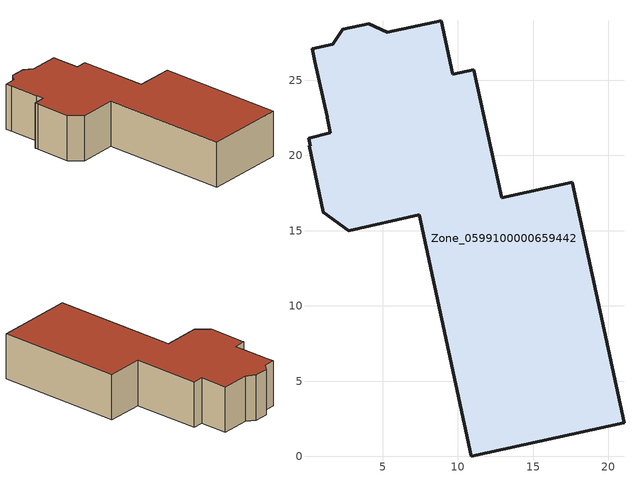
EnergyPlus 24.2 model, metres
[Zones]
Zone_0599100000659442
 floor ground (C_G): 1.52,21.52 1.31,22.49 1.33,22.56 0.49,26.25 0.3,27.1 1.67,27.4 2.33,28.39 4.08,28.74 5.31,28.19 8.88,28.96 9.64,25.4 11.05,25.71 12.89,17.2 17.58,18.21 21.03,2.22 10.89,0 7.41,16.05 2.74,14.98 1.05,16.22 0.1,20.64 0.17,20.65 0.07,21.14 z3.87
 wall outside (C_F): 7.41,16.05 10.89,0 21.03,2.22 17.58,18.21 12.89,17.2 11.05,25.71 9.64,25.4 8.88,28.96 5.31,28.19 4.08,28.74 2.33,28.39 1.67,27.4 0.3,27.1 0.49,26.25 1.33,22.56 1.31,22.49 1.52,21.52 0.07,21.14 0.17,20.65 0.1,20.64 1.05,16.22 2.74,14.98 7.41,16.05 z3.87:9.89
 roof outside (C_R): 0.49,26.25 1.33,22.56 1.31,22.49 1.52,21.52 0.07,21.14 0.17,20.65 0.1,20.64 1.05,16.22 2.74,14.98 7.41,16.05 10.89,0 21.03,2.22 17.58,18.21 12.89,17.2 11.05,25.71 9.64,25.4 8.88,28.96 5.31,28.19 4.08,28.74 2.33,28.39 1.67,27.4 0.3,27.1 z9.89
[BUILDING]
Pand.0599100000659442: North Axis=0; Terrain=City; Loads Convergence Tolerance Value=0.04; Temperature Convergence Tolerance Value=0.4; Solar Distribution=FullExterior; Maximum Number of Warmup Days=25; Minimum Number of Warmup Days=1
[Site:Location]
Rotterdam.The.Hague.AP_ZH_NLD Design_Conditions: Latitude=51.96; Longitude=4.45; Time Zone=1; Elevation=-4.5
[SITE:GROUNDTEMPERATURE:BUILDINGSURFACE]
18, 18, 18, 18, 18, 18, 18, 18, 18, 18, 18, 18
[MATERIAL] Thermal Absorptance=0.9; Solar Absorptance=0.7; Visible Absorptance=0.7
Name | Roughness | Thickness | Conductivity | Density | Specific Heat
G.D.1975-1991 | MediumSmooth | 0.15 | 0.288461 | 540 | 1210
F.D.1975-1991 | Rough | 0.3 | 0.230769 | 1920 | 840
R.D.1975-1991 | MediumRough | 0.2 | 0.153846 | 1500 | 1000
[CONSTRUCTION]
C_G: G.D.1975-1991
C_F: F.D.1975-1991
C_R: R.D.1975-1991
[ZONE]
Zone_0599100000659442: Type=1; Multiplier=1; Ceiling Height=Autocalculate; Volume=Autocalculate; Floor Area=autocalculate; Part of Total Floor Area=Yes
[ZONEINFILTRATION:DESIGNFLOWRATE]
Infil_Zone_0599100000659442: Zone or ZoneList or Space or SpaceList=Zone_0599100000659442; Schedule=AlwaysOn; Design Flow Rate Calculation Method=Flow/Area; Flow Rate per Floor Area=0.0042; Constant Term Coefficient=1; Temperature Term Coefficient=0; Velocity Term Coefficient=0; Velocity Squared Term Coefficient=0
[HVACTEMPLATE:ZONE:IDEALLOADSAIRSYSTEM]
Zone_0599100000659442: Maximum Heating Supply Air Temperature=50; Minimum Cooling Supply Air Temperature=13; Maximum Heating Supply Air Humidity Ratio=0.0156; Minimum Cooling Supply Air Humidity Ratio=0.0077; Heating Limit=NoLimit; Cooling Limit=NoLimit; Dehumidification Control Type=ConstantSensibleHeatRatio; Cooling Sensible Heat Ratio=0.7; Dehumidification Setpoint=60; Humidification Control Type=None; Humidification Setpoint=30; Outdoor Air Method=None; Outdoor Air Flow Rate per Person=0.00944; Outdoor Air Flow Rate per Zone Floor Area=0; Outdoor Air Flow Rate per Zone=0; Demand Controlled Ventilation Type=None; Outdoor Air Economizer Type=NoEconomizer; Heat Recovery Type=None; Sensible Heat Recovery Effectiveness=0.7; Latent Heat Recovery Effectiveness=0.65
[ZONECONTROL:THERMOSTAT]
ThermostatControl_Zone_0599100000659442: Zone or ZoneList=Zone_0599100000659442; Control Type Schedule=DualSetpointControlType; Control 1=Thermostat_Zone_0599100000659442; Temperature Difference Between Cutout And Setpoint=0
[THERMOSTATSETPOINT:DUALSETPOINT]
Thermostat_Zone_0599100000659442: Heating Setpoint Temperature Schedule=HeatingSetpoint_Zone_0599100000659442; Cooling Setpoint Temperature Schedule=CoolingSetpoint_Zone_0599100000659442
[SCHEDULE:COMPACT]
HeatingSetpoint_Zone_0599100000659442: Through: 12/31, For: AllDays, Until: 24:00, 21
CoolingSetpoint_Zone_0599100000659442: Through: 12/31, For: AllDays, Until: 24:00, 24
DualSetpointControlType: Through: 12/31, For: AllDays, Until: 24:00, 4
AlwaysOn: Through: 12/31, For: AllDays, Until: 24:00, 1
